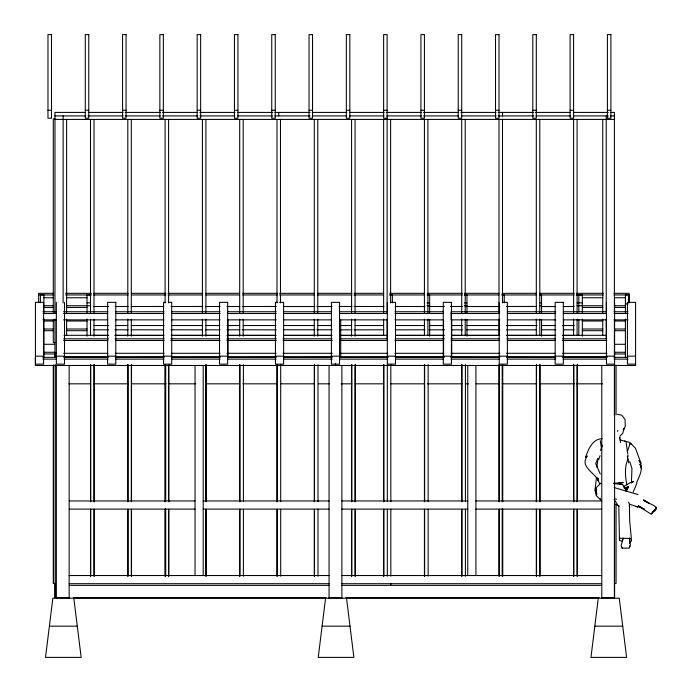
<?xml version="1.0" encoding="UTF-8"?>
<svg xmlns="http://www.w3.org/2000/svg" width="692" height="692" viewBox="0 0 692 692"><rect width="100%" height="100%" fill="white"/><g stroke="black" fill="none" stroke-linecap="round" stroke-linejoin="round"><path stroke-width="1.04" d="M622.973 539.336L623.016 538.212M622.454 541.205L619.461 540.443L619.548 538.264L630.066 538.454L629.452 542.978M598.286 598.199L590.959 657.4L626.597 657.4L619.262 598.199L52.852 598.199L45.516 657.4L81.163 657.4L73.828 598.199M325.569 598.199L318.233 657.4L353.88 657.4L346.545 598.199M594.861 490.879L596.495 477.558M596.815 467.256L597.732 460.664M631.415 482.834L633.604 481.398L631.415 482.834L631.952 468.51L629.737 461.538M617.549 431.341L617.818 430.372M600.076 455.639L598.649 459.773L597.802 458.234L595.717 463.614L600.249 474.011M627.947 459.151C624.305 467.29 625.36 476.33 626.805 484.824M627.333 451.66L629.962 443.918M626.658 490.697L628.336 486.441L627.67 488.275L627.67 487.332L627.004 487.229L624.651 488.483L623.847 487.626L624.435 486.087L630.663 482.385M587.43 456.002C579.195 466.52 594.722 472.498 598.355 480.776L598.39 479.098L598.277 480.81L599.679 483.596M600.518 450.457L602.507 445.216M623.207 538.073L621.087 545.659L622.246 548.125M633.189 492.012L636.787 483.492L636.597 482.722C639.572 475.655 644.217 467.861 638.958 460.439L640.922 463.06L639.737 464.704M623.111 429.974L624.132 428.547L622.653 433.512L620.084 435.839L619.703 438.425L619.712 437.612L620.525 442.551M623.371 429.81L625.283 426.272L625.032 419.464L621.788 415.226L617.446 414.309M653.144 511.985C663.152 506.189 646.631 503.741 643.664 500.117M629.452 542.986L631.537 540.755L629.694 520.877L629.383 504.122L628.596 502.167M586.608 456.313L585.449 457.533C588.33 449.644 592.266 438.944 602.135 438.65M600.924 483.111L596.097 487.791L595.847 493.102L596.755 494.806L596.66 492.782M613.821 483.63L618.086 483.405L622.67 484.677L626.148 489.417L627.324 488.984L627.064 486.909M651.743 513.499L651.319 513.62L656.362 507.824L651.284 514.225L638.335 506.112L644.434 509.286L638.335 506.112M613.951 483.319L623.224 482.575L616.823 483.596L613.778 483.405L622.67 484.677M47.973 110.253L51.476 110.253M85.272 110.253L88.766 110.253M122.57 110.253L126.065 110.253M159.861 110.253L163.355 110.253M197.159 110.253L200.654 110.253M234.45 110.253L237.944 110.253M271.748 110.253L275.243 110.253M309.039 110.253L312.533 110.253M346.337 110.253L349.832 110.253M383.627 110.253L387.122 110.253M420.926 110.253L424.421 110.253M458.216 110.253L461.72 110.253M495.515 110.253L499.01 110.253M532.805 110.253L536.309 110.253M570.104 110.253L573.599 110.253M607.403 110.253L610.898 110.253M85.237 112.415L54.971 112.415L54.971 312.646M88.316 112.415L123.072 112.415M125.235 112.415L160.397 112.415M162.551 112.415L197.661 112.415M199.824 112.415L234.96 112.415M237.659 112.415L272.795 112.415M274.958 112.415L310.085 112.415M312.248 112.415L346.839 112.415M349.547 112.415L384.138 112.415M386.3 112.415L421.428 112.415M423.59 112.415L458.727 112.415M460.889 112.415L496.017 112.415M498.179 112.415L533.705 112.415M535.478 112.415L570.286 112.415M573.313 112.415L608.277 112.415M610.309 112.415L614.392 112.415L614.392 312.646M54.971 115.91L85.808 115.91M87.971 115.91L123.072 115.91M125.235 115.91L160.328 115.91M162.49 115.91L197.661 115.91M199.824 115.91L234.847 115.91M237.659 115.91L272.648 115.91M274.81 115.91L310.085 115.91M312.248 115.91L346.839 115.91M349.33 115.91L383.887 115.91M386.837 115.91L421.428 115.91M423.59 115.91L458.363 115.91M461.426 115.91L496.138 115.91M498.179 115.91L533.705 115.91M535.859 115.91L570.615 115.91M573.512 115.91L608.277 115.91M610.309 115.91L614.392 115.91M387.122 118.228L383.627 118.228L383.627 34.6L387.122 34.6L387.122 312.646M54.971 118.825L53.293 118.825L53.293 312.326M54.971 119.413L614.392 119.413M53.742 293.322L38.657 293.322L38.657 302.733M65.602 293.322L91.465 293.322M93.628 293.322L128.115 293.322M131.35 293.322L165.838 293.322M168 293.322L202.488 293.322M206.017 293.322L239.527 293.322M242.771 293.322L277.362 293.322M279.525 293.322L314.116 293.322M317.36 293.322L351.951 293.322M354.114 293.322L383.307 293.322M389.795 293.322L424.386 293.322M427.916 293.322L462.342 293.322M464.496 293.322L498.923 293.322M502.15 293.322L536.577 293.322M539.803 293.322L574.222 293.322M576.375 293.322L603.268 293.322M614.029 293.322L629.089 293.322L629.089 302.733M90.514 294.853L87.019 294.853L87.019 312.853M389.752 294.853L392.373 294.853L392.373 302.837M427.042 294.853L429.663 294.853L429.663 312.853M464.341 294.853L466.962 294.853L466.962 312.853M501.631 294.853L504.252 294.853L504.252 302.837M539.803 294.853L541.551 294.853L541.551 312.853M577.093 294.853L582.344 294.853L582.344 312.853M38.657 294.956L53.742 294.956M65.602 294.956L91.465 294.956M93.628 294.956L128.115 294.956M131.35 294.956L165.838 294.956M168 294.956L202.488 294.956M206.017 294.956L239.527 294.956M242.771 294.956L277.362 294.956M279.525 294.956L314.116 294.956M317.36 294.956L351.951 294.956M354.114 294.956L383.307 294.956M389.795 294.956L424.386 294.956M427.916 294.956L462.342 294.956M464.496 294.956L498.923 294.956M502.15 294.956L536.577 294.956M539.803 294.956L574.222 294.956M576.375 294.956L603.268 294.956M614.029 294.956L629.089 294.956M43.899 297.759L53.604 297.759M66.536 297.759L87.019 297.759M582.344 297.759L602.793 297.759M614.643 297.759L625.404 297.759M165.613 302.352L163.571 302.352L163.571 364.139L171.728 364.139L171.728 302.352L168.666 302.352M277.492 302.352L275.451 302.352L275.451 364.139L283.616 364.139L283.616 302.352L279.533 302.352M390.4 302.352L395.495 302.352L395.495 364.139L387.338 364.139L387.338 302.352M502.28 302.352L507.383 302.352L507.383 364.139L499.226 364.139L499.226 302.352M87.019 302.837L90.514 302.837M427.042 302.837L429.663 302.837M464.341 302.837L466.962 302.837M539.803 302.837L541.551 302.837M577.093 302.837L582.344 302.837M625.404 303.935L628.025 303.935M43.899 305.743L53.604 305.743M66.536 305.743L90.514 305.743M427.042 305.743L429.663 305.743M464.341 305.743L466.962 305.743M539.803 305.743L541.551 305.743M577.093 305.743L602.793 305.743M614.643 305.743L625.404 305.743M93.515 306.53L108.713 306.469M115.036 306.53L128.115 306.469M131.169 306.53L163.684 306.469M170.976 306.53L202.488 306.469M205.403 306.53L220.073 306.469M226.915 306.53L239.83 306.53M242.278 306.53L276.281 306.469M283.357 306.53L314.704 306.53M316.867 306.53L332.004 306.53M338.985 306.469L351.951 306.469M354.114 306.469L383.896 306.53M395.193 306.469L424.974 306.53M428.997 306.469L444.428 306.53M450.509 306.469L462.342 306.469M466.33 306.53L499.745 306.53M506.449 306.469L536.577 306.469M541.784 306.53L555.797 306.53M563.34 306.53L574.222 306.469M43.899 307.438L53.604 307.438M66.536 307.438L87.019 307.438M582.344 307.438L602.793 307.438M614.643 307.438L625.404 307.438M42.982 311.755L55.94 311.755M63.5 311.755L107.77 311.755M115.33 311.755L163.926 311.755M171.478 311.755L220.073 311.755M227.633 311.755L276.22 311.755M283.781 311.755L331.286 311.755M339.928 311.755L387.442 311.755M395.002 311.755L443.589 311.755M499.685 311.755L451.149 311.755L451.149 319.86L499.685 319.86M507.236 311.755L555.771 311.755M563.314 311.755L606.46 311.755M614.012 311.755L628.033 311.755M42.982 313.511L55.94 313.511M63.5 313.511L107.77 313.511M115.33 313.511L163.926 313.511M171.478 313.511L220.073 313.511M227.633 313.511L276.22 313.511M283.781 313.511L331.286 313.511M339.928 313.511L387.442 313.511M395.002 313.511L443.589 313.511M451.149 313.511L499.685 313.511M507.236 313.511L555.771 313.511M563.314 313.511L606.46 313.511M614.012 313.511L628.033 313.511M42.982 319.86L55.94 319.86M63.5 319.86L107.77 319.86M115.33 319.86L163.926 319.86M171.478 319.86L220.073 319.86M227.633 319.86L276.22 319.86M283.781 319.86L331.286 319.86M339.928 319.86L387.442 319.86M395.002 319.86L443.589 319.86M507.236 319.86L555.771 319.86M563.314 319.86L606.46 319.86M614.012 319.86L628.033 319.86M43.899 321.019L53.604 321.019M66.536 321.019L87.019 321.019M582.344 321.019L602.793 321.019M614.643 321.019L625.404 321.019M94.008 325.534L108.8 325.534M115.14 325.534L127.812 325.534M131.307 325.534L164.047 325.534M171.772 325.534L202.401 325.534M205.896 325.534L219.624 325.534M227.019 325.534L239.692 325.534M243.195 325.534L275.935 325.534M283.651 325.534L314.289 325.534M317.784 325.534L331.511 325.534M339.962 325.534L351.579 325.534M355.074 325.534L383.593 325.534M395.539 325.534L424.058 325.534M429.663 325.534L443.399 325.534M451.85 325.534L462.412 325.534M466.962 325.534L499.702 325.534M506.371 325.534L537.001 325.534M541.551 325.534L555.278 325.534M562.674 325.534L574.291 325.534M43.899 329.003L53.604 329.003M66.536 329.003L87.019 329.003M582.344 329.003L602.793 329.003M614.643 329.003L625.404 329.003M93.515 329.79L108.713 329.85M115.036 329.79L128.115 329.85M131.169 329.79L163.684 329.85M170.976 329.79L202.488 329.85M205.403 329.79L220.073 329.85M226.915 329.79L239.83 329.79M242.278 329.79L276.281 329.85M283.357 329.79L314.704 329.79M316.867 329.79L332.004 329.79M340.066 329.85L351.951 329.85M354.114 329.85L383.896 329.79M395.193 329.85L424.974 329.79M428.997 329.85L444.428 329.79M451.582 329.85L462.342 329.85M466.33 329.79L499.745 329.79M506.449 329.85L536.577 329.85M541.784 329.79L555.797 329.79M563.34 329.79L574.222 329.85M43.899 330.698L53.604 330.698M66.536 330.698L87.019 330.698M582.344 330.698L602.793 330.698M614.643 330.698L625.404 330.698M64.001 335.309L108.488 335.309M114.967 335.309L163.571 335.309M171.123 335.309L219.727 335.309M227.287 335.309L275.883 335.309M283.443 335.309L332.048 335.309M339.608 335.309L387.122 335.309M395.763 335.309L444.42 335.309M451.885 335.309L499.555 335.309M506.933 335.309L555.763 335.309M563.063 335.309L606.235 335.309M94.008 335.421L108.8 335.421M115.14 335.421L127.812 335.421M131.307 335.421L164.047 335.421M171.772 335.421L202.401 335.421M205.896 335.421L219.624 335.421M227.019 335.421L239.692 335.421M243.195 335.421L275.935 335.421M283.651 335.421L314.289 335.421M317.784 335.421L331.511 335.421M339.962 335.421L351.579 335.421M355.074 335.421L383.593 335.421M395.539 335.421L424.058 335.421M429.663 335.421L443.399 335.421M451.85 335.421L462.412 335.421M466.962 335.421L499.702 335.421M506.371 335.421L537.001 335.421M541.551 335.421L555.278 335.421M562.674 335.421L574.291 335.421M63.612 338.812L108.488 338.812M114.967 338.812L164.108 338.812M170.863 338.812L219.727 338.812M226.812 338.812L276.298 338.812M283.045 338.812L332.048 338.812M339.608 338.812L387.399 338.812M395.218 338.812L444.333 338.812M451.158 338.812L499.572 338.812M506.933 338.812L555.503 338.812M562.527 338.812L606.823 338.812M63.603 340.481L107.917 340.481M115.408 340.481L164.108 340.481M170.863 340.481L220.099 340.481M226.812 340.481L276.298 340.481M283.045 340.481L332.342 340.481M339.893 340.481L387.399 340.481M394.95 340.481L443.633 340.481M451.158 340.481L499.806 340.481M507.374 340.481L554.958 340.481M562.501 340.481L606.823 340.481M54.971 342.592L53.293 342.592L53.293 319.894M43.899 344.287L54.677 344.287M614.643 344.287L625.404 344.287M43.899 352.263L54.677 352.263M614.643 352.263L625.404 352.263M54.971 353.301L56.718 353.301M63.603 353.301L107.935 353.301M115.408 353.301L164.151 353.301M171.391 353.301L220.099 353.301M226.846 353.301L276.246 353.301M283.054 353.301L332.342 353.301M339.893 353.301L387.745 353.301M394.95 353.301L443.866 353.301M451.158 353.301L499.806 353.301M506.466 353.301L555.148 353.301M562.501 353.301L607.04 353.301M43.899 353.958L54.677 353.958M614.643 353.958L625.404 353.958M35.43 356.164L43.587 356.164M56.346 356.164L64.503 356.164M107.623 356.164L115.789 356.164M163.571 356.164L171.728 356.164M219.511 356.164L227.668 356.164M275.451 356.164L283.616 356.164M331.399 356.164L339.556 356.164M387.338 356.164L395.495 356.164M443.278 356.164L451.435 356.164M499.226 356.164L507.383 356.164M555.166 356.164L563.323 356.164M606.443 356.164L614.6 356.164M627.428 356.164L635.585 356.164M63.785 356.795L108.696 356.795M115.183 356.795L163.84 356.795M171.339 356.795L220.039 356.795M227.495 356.795L276.246 356.795M283.659 356.795L332.255 356.795M339.815 356.795L387.589 356.795M395.158 356.795L443.806 356.795M451.115 356.795L499.762 356.795M506.501 356.795L555.148 356.795M562.466 356.795L607.04 356.795M42.809 357.357L56.632 357.357M63.889 357.306L108.082 357.306M115.391 357.357L164.116 357.306M171.495 357.357L220.16 357.306M227.59 357.357L276.203 357.306M283.694 357.357L332.247 357.306M339.729 357.357L388.281 357.306M395.824 357.306L444.325 357.306M450.795 357.306L499.65 357.357M506.829 357.306L555.745 357.357M562.873 357.306L607.057 357.306M614.003 357.357L628.033 357.357M42.809 359.122L56.632 359.122M64.079 359.122L107.84 359.122M115.391 359.122L163.943 359.122M171.495 359.122L220.039 359.122M227.59 359.122L276.143 359.122M283.694 359.122L332.238 359.122M339.729 359.122L387.572 359.122M396.083 359.122L443.546 359.122M451.097 359.122L499.65 359.122M507.201 359.122L555.745 359.122M563.297 359.122L606.452 359.122M614.003 359.122L628.033 359.122M635.585 364.139L627.428 364.139L627.428 302.352L635.585 302.352L635.585 365.471L35.37 365.471L35.37 357.357M68.923 383.826L90.531 383.826M93.766 383.826L128.331 383.826M131.575 383.826L166.141 383.826M168.294 383.826L195.3 383.826M206.104 383.826L239.588 383.826M242.823 383.826L277.388 383.826M280.632 383.826L314.116 383.826M318.432 383.826L329.236 383.826M341.121 383.826L351.917 383.826M355.16 383.826L383.247 383.826M390.807 383.826L424.291 383.826M427.526 383.826L462.092 383.826M465.335 383.826L468.571 383.826M476.131 383.826L498.82 383.826M502.055 383.826L536.62 383.826M539.864 383.826L574.429 383.826M576.583 383.826L602.507 383.826M69.165 500.956L195.04 500.956M203.197 500.956L329.063 500.956M341.883 500.956L467.757 500.956M475.914 500.956L601.781 500.956M69.165 509.113L195.04 509.113M203.197 509.113L329.063 509.113M341.883 509.113L467.757 509.113M475.914 509.113L601.781 509.113M621.797 548.125L629.218 548.116L630.438 544.353L629.227 538.246M69.165 575.545L329.063 575.545M341.883 575.545L601.781 575.545M55.178 583.486L53.293 583.486L53.293 365.117M614.392 583.486L616.07 583.486L616.07 504.572M69.165 583.702L329.063 583.702M341.883 583.702L601.781 583.702M69.165 585.38L329.063 585.38M341.883 585.38L601.781 585.38M56.346 597.689L69.165 597.689M73.317 597.689L326.079 597.689M329.063 597.689L341.883 597.689M345.862 597.689L599.281 597.689M601.781 597.689L614.6 597.689M49.357 626.165L77.322 626.165M322.074 626.165L350.04 626.165M594.791 626.165L622.765 626.165M635.671 506.475L638.223 507.098L629.634 504.208M619.98 439.913L626.537 441.678M637.972 494.538L614.159 487.583M614.574 498.698L616.537 499.304M626.251 441.954L624.469 441.133L629.884 442.413L635.524 448.329L640.922 463.06M629.824 443.589L631.606 444.411M614.487 503.767L619.262 505.982M643.776 500.221L649.139 503.318L643.672 499.935M638.552 505.982L641.181 507.643L638.794 506.025M629.599 538.013L630.066 538.454M613.994 499.339L618.795 506.423L619.461 540.435M600.025 498.327L600.717 499.909L596.149 495.541L595.916 488.621M628.734 462.879L627.333 456.08M625.802 487.929L626.148 489.417M600.293 440.666L601.642 449.748M626.173 442.975L627.748 453.718M625.75 487.99L626.208 491.605M627.886 454.886L628.085 456.521M628.898 302.923L628.898 294.792L625.404 294.792L625.404 312.542M625.404 318.995L625.404 357.703M616.07 365.117L616.07 414.845M614.6 302.352L614.6 364.139L606.443 364.139L606.443 302.352M614.6 364.615L614.6 598.199M614.392 319.116L614.392 356.795M614.392 364.615L614.392 415.347M614.392 503.491L614.392 597.689M606.235 115.91L606.235 312.646M606.235 319.116L606.235 338.812M602.741 119.413L602.741 312.646M602.741 319.116L602.741 335.309M601.781 365.471L601.781 598.199M582.344 318.986L582.344 336.217M578.841 294.853L578.841 312.127M578.841 319.583L578.841 335.559M577.31 364.615L577.31 501.709M577.31 509.269L577.31 576.194M577.093 119.413L577.093 312.646M577.093 319.116L577.093 335.309M577.093 364.615L577.093 501.709M577.093 509.269L577.093 576.194M573.815 364.615L573.815 501.709M573.815 509.269L573.815 576.194M573.599 119.413L573.599 312.646M573.599 319.116L573.599 335.309M573.599 364.615L573.599 501.709M573.599 509.269L573.599 576.194M563.539 319.894L563.539 357.349M541.551 319.315L541.551 336.217M540.011 364.615L540.011 501.709M540.011 509.269L540.011 576.194M539.803 119.413L539.803 312.646M539.803 319.116L539.803 335.309M539.803 364.615L539.803 501.709M539.803 509.269L539.803 576.194M536.516 364.615L536.516 501.709M536.516 509.269L536.516 576.194M536.309 119.413L536.309 312.646M536.309 319.116L536.309 335.309M536.309 364.615L536.309 501.709M536.309 509.269L536.309 576.194M502.721 364.615L502.721 501.709M502.721 509.269L502.721 576.194M502.504 112.415L502.504 115.91M502.504 119.413L502.504 302.923M502.504 364.615L502.504 501.709M502.504 508.888L502.504 576.194M502.219 365.117L502.219 501.328M502.219 508.888L502.219 575.917M499.226 364.615L499.226 501.709M499.226 509.269L499.226 576.194M499.01 119.413L499.01 312.646M499.01 319.116L499.01 335.309M499.01 364.615L499.01 501.709M499.01 509.269L499.01 576.194M475.914 365.471L475.914 575.545M467.757 365.471L467.757 575.545M466.962 319.315L466.962 336.217M465.422 364.615L465.422 501.709M465.422 509.269L465.422 576.194M465.214 119.413L465.214 312.646M465.214 319.116L465.214 335.309M461.927 364.615L461.927 501.709M461.927 509.269L461.927 576.194M461.72 119.413L461.72 312.646M461.72 319.116L461.72 335.309M461.72 364.615L461.72 501.709M461.72 509.269L461.72 576.194M451.729 319.86L451.729 357.306M443.572 319.86L443.572 357.306M429.663 319.315L429.663 336.217M428.132 364.615L428.132 501.709M428.132 509.269L428.132 576.194M427.916 119.413L427.916 312.646M427.916 319.116L427.916 335.309M427.63 293.322L427.63 294.956M424.637 364.615L424.637 501.709M424.637 509.269L424.637 576.194M424.421 119.413L424.421 312.646M424.421 319.116L424.421 335.309M424.421 364.615L424.421 501.709M424.421 509.269L424.421 576.194M390.833 364.615L390.833 501.709M390.833 509.269L390.833 576.194M390.833 583.503L390.833 585.64M390.625 119.413L390.625 302.923M387.338 364.615L387.338 501.709M387.338 509.269L387.338 576.194M387.122 319.116L387.122 338.812M383.844 364.615L383.844 501.709M383.844 509.269L383.844 576.194M383.627 119.413L383.627 312.646M383.627 319.116L383.627 335.309M383.627 364.615L383.627 501.709M383.627 509.269L383.627 576.194M355.29 364.615L355.29 501.709M355.29 509.269L355.29 576.194M355.074 119.413L355.074 312.853M355.074 319.116L355.074 336.217M355.074 364.615L355.074 501.709M355.074 509.269L355.074 576.194M351.796 364.615L351.796 501.709M351.796 509.269L351.796 576.194M351.579 119.413L351.579 312.853M351.579 319.116L351.579 336.217M351.579 364.615L351.579 501.709M351.579 509.269L351.579 576.194M341.883 365.471L341.883 598.199M340.724 319.86L340.724 357.306M335.473 363.352L335.473 365.471M329.063 365.471L329.063 598.199M317.991 364.615L317.991 501.709M317.991 509.269L317.991 576.194M317.784 119.413L317.784 312.853M317.784 319.116L317.784 336.217M314.497 364.615L314.497 501.709M314.497 509.269L314.497 576.194M314.289 119.413L314.289 312.853M314.289 319.116L314.289 336.217M314.289 364.615L314.289 501.709M314.289 509.269L314.289 576.194M280.701 364.615L280.701 501.709M280.701 509.269L280.701 576.194M280.485 119.413L280.485 302.923M278.738 112.415L278.738 115.91M277.207 364.615L277.207 501.709M277.207 509.269L277.207 576.194M276.99 119.413L276.99 302.923M276.99 364.615L276.99 501.709M276.99 509.269L276.99 576.194M243.402 364.615L243.402 501.709M243.402 509.269L243.402 576.194M243.195 119.413L243.195 312.853M243.195 319.116L243.195 336.217M239.908 364.615L239.908 501.709M239.908 509.269L239.908 576.194M239.692 119.413L239.692 312.853M239.692 319.116L239.692 336.217M239.692 364.615L239.692 501.709M239.692 509.269L239.692 576.194M227.962 319.86L227.962 357.306M206.112 364.615L206.112 501.709M206.112 509.269L206.112 576.194M205.896 119.413L205.896 312.853M205.896 319.116L205.896 336.217M205.896 364.615L205.896 501.709M205.896 509.269L205.896 576.194M203.197 365.471L203.197 575.545M202.401 119.413L202.401 312.853M202.401 319.116L202.401 336.217M195.04 365.471L195.04 575.545M168.813 364.615L168.813 501.709M168.813 509.269L168.813 576.194M168.606 119.413L168.606 302.923M168.606 364.615L168.606 501.709M168.606 509.269L168.606 576.194M165.691 365.117L165.691 501.328M165.691 508.888L165.691 575.917M165.319 364.615L165.319 501.709M165.319 509.269L165.319 576.194M165.103 119.413L165.103 302.923M165.103 364.615L165.103 501.709M165.103 509.269L165.103 576.194M131.523 364.615L131.523 501.709M131.523 509.269L131.523 576.194M131.307 119.413L131.307 312.853M131.307 319.116L131.307 336.217M131.307 364.615L131.307 501.709M131.307 509.269L131.307 576.194M128.02 364.615L128.02 501.709M128.02 509.269L128.02 576.194M127.812 119.413L127.812 312.853M127.812 319.116L127.812 336.217M127.812 364.615L127.812 501.709M127.812 509.269L127.812 576.194M94.224 364.615L94.224 501.709M94.224 509.269L94.224 576.194M94.008 119.413L94.008 312.853M94.008 319.116L94.008 336.217M94.008 364.615L94.008 501.709M94.008 509.269L94.008 576.194M90.73 364.615L90.73 501.709M90.73 509.269L90.73 576.194M90.514 119.413L90.514 312.646M90.514 319.116L90.514 335.559M90.514 364.615L90.514 501.709M90.514 509.269L90.514 576.194M87.019 318.986L87.019 336.217M69.165 365.471L69.165 598.199M66.622 119.413L66.622 312.646M66.622 319.116L66.622 335.309M64.503 302.352L64.503 364.139L56.346 364.139L56.346 302.352M63.128 115.91L63.128 302.923M56.346 365.471L56.346 598.199M55.178 353.301L55.178 356.795M55.178 364.615L55.178 597.689M54.971 319.116L54.971 356.795M54.971 583.503L54.971 597.689M53.509 365.117L53.509 583.486M43.899 312.464L43.899 294.792L40.404 294.792L40.404 302.776M43.899 318.925L43.899 357.695M629.789 546.178L629.469 547.614L629.789 546.178M51.476 34.6L47.973 34.6L47.973 118.228L51.476 118.228L51.476 34.6M88.766 34.6L85.272 34.6L85.272 118.228L88.766 118.228L88.766 34.6M126.065 34.6L122.57 34.6L122.57 118.228L126.065 118.228L126.065 34.6M163.355 34.6L159.861 34.6L159.861 118.228L163.355 118.228L163.355 34.6M200.654 34.6L197.159 34.6L197.159 118.228L200.654 118.228L200.654 34.6M237.944 34.6L234.45 34.6L234.45 118.228L237.944 118.228L237.944 34.6M275.243 34.6L271.748 34.6L271.748 118.228L275.243 118.228L275.243 34.6M312.533 34.6L309.039 34.6L309.039 118.228L312.533 118.228L312.533 34.6M349.832 34.6L346.337 34.6L346.337 118.228L349.832 118.228L349.832 34.6M424.421 34.6L420.926 34.6L420.926 118.228L424.421 118.228L424.421 34.6M461.72 34.6L458.216 34.6L458.216 118.228L461.72 118.228L461.72 34.6M499.01 34.6L495.515 34.6L495.515 118.228L499.01 118.228L499.01 34.6M536.309 34.6L532.805 34.6L532.805 118.228L536.309 118.228L536.309 34.6M573.599 34.6L570.104 34.6L570.104 118.228L573.599 118.228L573.599 34.6M610.898 34.6L607.403 34.6L607.403 118.228L610.898 118.228L610.898 34.6M43.587 302.352L35.43 302.352L35.43 364.139L43.587 364.139L43.587 302.352M115.789 302.352L107.623 302.352L107.623 364.139L115.789 364.139L115.789 302.352M227.668 302.352L219.511 302.352L219.511 364.139L227.668 364.139L227.668 302.352M339.556 302.352L331.399 302.352L331.399 364.139L339.556 364.139L339.556 302.352M451.435 302.352L443.278 302.352L443.278 364.139L451.435 364.139L451.435 302.352M563.323 302.352L555.166 302.352L555.166 364.139L563.323 364.139L563.323 302.352M640.706 465.604L640.23 464.617L641.536 468.666L640.706 465.604M597.888 479.063L597.577 477.861L598.009 480.127L597.888 479.063"/></g></svg>
